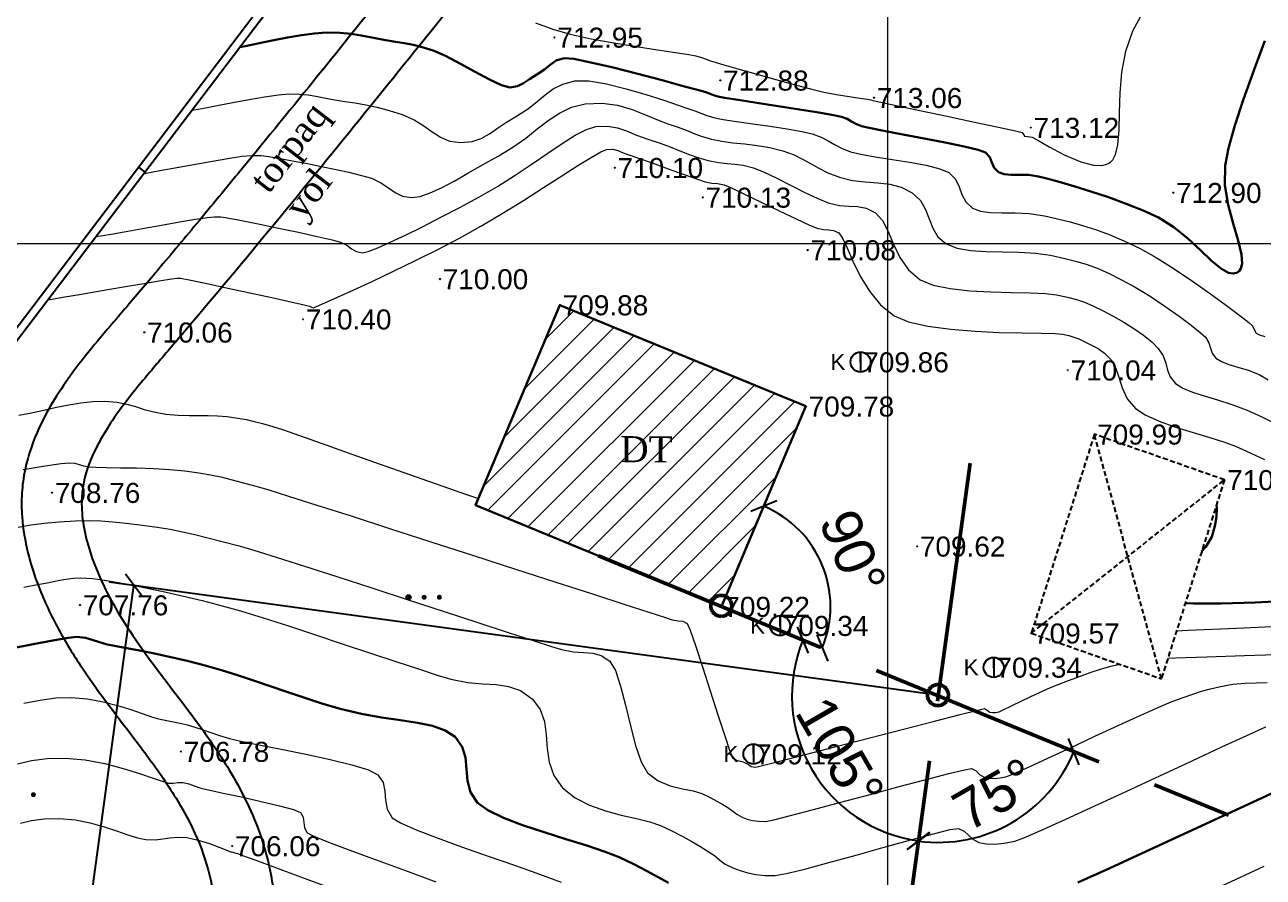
# Model space of a CAD drawing. Header units: feet. Extents: x 3381 to 683784, y 675186 to 4376258.
# Drawn here: x 682090.3 to 682152.1, y 4375782.7 to 4375825.2 of the extents above; entities that cross this region are included whole.
import ezdxf
from ezdxf.enums import TextEntityAlignment as Align

# ---------------------------------------------------------------- set-up
doc = ezdxf.new("R2010")
doc.units = ezdxf.units.FT
doc.header["$MEASUREMENT"] = 0
doc.header["$PDMODE"] = 34
doc.header["$PDSIZE"] = 0.01
doc.linetypes.add('ACAD_ISO02W100', pattern=[15, 12, -3])
doc.linetypes.add('DASHED2', pattern=[0.375, 0.25, -0.125])
doc.layers.get('0').update_dxf_attribs({"linetype": 'CONTINUOUS'})
doc.layers.get('Defpoints').update_dxf_attribs({"linetype": 'CONTINUOUS'})
for name, color, linetype in [('0_Point_Height', 2, 'CONTINUOUS'), ('0_Point_Point', 7, 'CONTINUOUS'), ('col bitkisi', 7, 'CONTINUOUS'), ('Lep-Stolb', 7, 'CONTINUOUS'), ('polygon', 5, 'CONTINUOUS'), ('Yazilar', 7, 'CONTINUOUS')]:
    doc.layers.add(name, color=color, linetype=linetype)
for name, color, linetype, lineweight in [('ANA HORIZONTAL', 24, 'CONTINUOUS', 30), ('HORIZANTAL', 24, 'CONTINUOUS', 13), ('km setka', 170, 'CONTINUOUS', 15)]:
    doc.layers.add(name, color=color, linetype=linetype, lineweight=lineweight)
doc.styles.get("Standard").update_dxf_attribs({"font": 'arial.ttf', "height": 2})
doc.dimstyles.new('ISO-25', dxfattribs={"dimtxt": 2, "dimasz": 1, "dimexe": 1.25, "dimexo": 0.625, "dimtad": 1, "dimtxsty": 'Standard', "dimblk": 'OBLIQUE', "dimcen": 2.5, "dimadec": 0, "dimazin": 0, "dimtfac": 1, "dimtmove": 0, "dimatfit": 3, "dimldrblk": 'OBLIQUE', "dimfxl": 1, "dimarcsym": 0})

# ---------------------------------------------------------------- blocks, each defined once
blk = doc.blocks.new('_Oblique')
at = {"color": 0, "linetype": 'ByBlock', "lineweight": -2}
blk.add_line((-0.5, -0.5), (0.5, 0.5), dxfattribs=at)
blk = doc.blocks.new('*D58')
at = {"color": 0, "lineweight": -2, "transparency": 16777216}
blk.add_arc((682125.082, 4375796.188), 5.435, 337.61681, 67.18556, dxfattribs=at)
at = {"layer": 'Defpoints', "color": 0, "lineweight": 18, "transparency": 16777216}
for p in [(682129.289, 4375806.189, 709.777), (682118.944, 4375798.716, 709.272), (682130.471, 4375796.895), (682125.082, 4375796.188, 709.223), (682150.38, 4375785.77, 709.019)]:
    blk.add_point(p, dxfattribs=at)
at = {"color": 0, "lineweight": -2, "transparency": 16777216}
for p, rotation in [((682127.19, 4375801.198), 157.1855575495685), ((682130.108, 4375794.118), 247.6168135662341)]:
    blk.add_blockref('_Oblique', p, dxfattribs=dict(at, rotation=rotation))
at = {"color": 0, "lineweight": 25, "transparency": 16777216, "insert": (682131.629, 4375798.887), "char_height": 2, "attachment_point": 5, "rotation": 292.40119}
blk.add_mtext('90°', dxfattribs=at)
blk = doc.blocks.new('*D75')
at = {"color": 0, "lineweight": -2, "transparency": 16777216}
blk.add_arc((682135.899, 4375791.734), 7.308, 157.61681, 262.22344, dxfattribs=at)
at = {"layer": 'Defpoints', "color": 0, "lineweight": 18, "transparency": 16777216}
for p in [(682137.485, 4375803.353), (682118.944, 4375798.716, 709.272), (682128.763, 4375790.154), (682150.38, 4375785.77, 709.019), (682124.942, 4375711.507)]:
    blk.add_point(p, dxfattribs=at)
at = {"color": 0, "lineweight": -2, "transparency": 16777216}
for p, rotation in [((682129.141, 4375794.517), 67.61681356779707), ((682134.91, 4375784.493), 352.2234362133664)]:
    blk.add_blockref('_Oblique', p, dxfattribs=dict(at, rotation=rotation))
at = {"color": 0, "lineweight": 20, "transparency": 16777216, "insert": (682130.991, 4375788.909), "char_height": 2, "attachment_point": 5, "rotation": 299.92012}
blk.add_mtext('105°', dxfattribs=at)
blk = doc.blocks.new('*D76')
at = {"color": 0, "lineweight": -2, "transparency": 16777216}
blk.add_arc((682135.899, 4375791.734), 7.32, 262.22344, 337.61681, dxfattribs=at)
at = {"layer": 'Defpoints', "color": 0, "lineweight": 18, "transparency": 16777216}
for p in [(682137.485, 4375803.353), (682118.944, 4375798.716, 709.272), (682140.843, 4375786.335), (682150.38, 4375785.77, 709.019), (682124.942, 4375711.507)]:
    blk.add_point(p, dxfattribs=at)
at = {"color": 0, "lineweight": -2, "transparency": 16777216}
for p, rotation in [((682142.667, 4375788.946), 67.61681356779708), ((682134.908, 4375784.481), 172.2234362133664)]:
    blk.add_blockref('_Oblique', p, dxfattribs=dict(at, rotation=rotation))
at = {"color": 0, "lineweight": 20, "transparency": 16777216, "insert": (682138.731, 4375786.812), "char_height": 2, "attachment_point": 5, "rotation": 29.92012}
blk.add_mtext('75°', dxfattribs=at)
blk = doc.blocks.new('*D148')
at = {"color": 0, "lineweight": -2, "transparency": 16777216}
for p, q in [((682087.453, 4375736.387), (682095.745, 4375797.237)), ((682135.261, 4375791.852), (682094.506, 4375797.406)), ((682126.97, 4375731.002), (682086.215, 4375736.556))]:
    blk.add_line(p, q, dxfattribs=at)
at = {"layer": 'Defpoints', "color": 0, "lineweight": 30, "transparency": 16777216}
for p in [(682095.745, 4375797.237), (682135.881, 4375791.768), (682127.589, 4375730.918)]:
    blk.add_point(p, dxfattribs=at)
at = {"color": 0, "lineweight": -2, "transparency": 16777216}
for p, rotation in [((682095.745, 4375797.237), 82.24063511177357), ((682087.453, 4375736.387), 262.2406351117736)]:
    blk.add_blockref('_Oblique', p, dxfattribs=dict(at, rotation=rotation))
at = {"color": 0, "lineweight": 25, "transparency": 16777216, "insert": (682089.968, 4375767.034), "char_height": 2, "attachment_point": 5, "rotation": 82.24064}
blk.add_mtext('{\\fArial|b0|i0|c238|p34;61.40}', dxfattribs=at)
blk = doc.blocks.new('*D150')
at = {"color": 0, "lineweight": -2, "transparency": 16777216}
blk.add_arc((682127.593, 4375730.917), 3.963, 352.22328, 82.22344, dxfattribs=at)
at = {"layer": 'Defpoints', "color": 0, "lineweight": 30, "transparency": 16777216}
for p in [(682137.485, 4375803.353), (682105.918, 4375733.877), (682131.262, 4375732.416), (682141.112, 4375729.071), (682124.942, 4375711.507)]:
    blk.add_point(p, dxfattribs=at)
at = {"color": 0, "lineweight": -2, "transparency": 16777216}
for p, rotation in [((682128.129, 4375734.844), 172.2234362134043), ((682131.52, 4375730.381), 262.2232824031746)]:
    blk.add_blockref('_Oblique', p, dxfattribs=dict(at, rotation=rotation))
at = {"color": 0, "lineweight": 25, "transparency": 16777216, "insert": (682132.06, 4375734.311), "char_height": 2, "attachment_point": 5, "rotation": 307.22336}
blk.add_mtext('90°', dxfattribs=at)

msp = doc.modelspace()

# ---------------------------------------------------------------- hatches: boundary and pattern name
at = {"lineweight": 15, "ltscale": 15}
h = msp.add_hatch(dxfattribs=at)
h.set_pattern_fill('ANSI31', color=256, scale=8)
h.set_pattern_definition([(45, (539.7082, 816.2461), (-0.70710678119, 0.70710678119), [])])
h.paths.add_polyline_path([(682117.012, 4375811.245), (682112.805, 4375801.244), (682125.082, 4375796.188), (682129.289, 4375806.189)])
at = {"layer": 'col bitkisi', "ltscale": 1.5}
h = msp.add_hatch(color=256, dxfattribs=at)
edge = h.paths.add_edge_path()
edge.add_arc((682109.452, 4375796.652), 0.125, 0, 360)
h = msp.add_hatch(color=256, dxfattribs=at)
edge = h.paths.add_edge_path()
edge.add_arc((682110.234, 4375796.652), 0.125, 0, 360)
h = msp.add_hatch(color=256, dxfattribs=at)
edge = h.paths.add_edge_path()
edge.add_arc((682110.993, 4375796.652), 0.125, 0, 360)
h = msp.add_hatch(color=256, dxfattribs=at)
edge = h.paths.add_edge_path()
edge.add_arc((682090.728, 4375786.795), 0.125, 0, 360)

# ---------------------------------------------------------------- linework, layer by layer
at = {"linetype": 'Continuous'}
for p, q in [((682120.012, 4375849.784, 716.528), (682083.804, 4375802.084, 708.969)), ((682120.331, 4375849.542, 716.528), (682084.185, 4375801.924, 708.982)), ((682095.978, 4375818.122, -710.059), (682096.293, 4375817.875, -710.059)), ((682117.012, 4375811.245, 709.876), (682112.805, 4375801.244, 709.322)), ((682117.012, 4375811.245, 709.876), (682129.289, 4375806.189, 709.777)), ((682129.289, 4375806.189, 709.777), (682125.082, 4375796.188, 709.223)), ((682112.805, 4375801.244, 709.322), (682125.082, 4375796.188, 709.223))]:
    msp.add_line(p, q, dxfattribs=at)
at = {"linetype": 'DASHED2'}
for p, q in [((682143.692, 4375804.79, 709.991), (682140.543, 4375794.857, 709.572)), ((682150.182, 4375802.517, 710.032), (682143.692, 4375804.79, 709.991)), ((682147.033, 4375792.584, 709.613), (682143.692, 4375804.79, 709.991)), ((682140.543, 4375794.857, 709.572), (682150.182, 4375802.517, 710.032)), ((682150.182, 4375802.517, 710.032), (682147.033, 4375792.584, 709.613)), ((682140.543, 4375794.857, 709.572), (682147.033, 4375792.584, 709.613))]:
    msp.add_line(p, q, dxfattribs=at)
at = {"color": 222, "linetype": 'ACAD_ISO02W100', "lineweight": 50}
for p, q in [((682137.485, 4375803.353), (682124.942, 4375711.507)), ((682118.944, 4375798.716, 709.272), (682150.38, 4375785.77, 709.019))]:
    msp.add_line(p, q, dxfattribs=at)
at = {"color": 7, "lineweight": 30, "elevation": 709.876}
msp.add_lwpolyline([(682117.012, 4375811.245), (682112.805, 4375801.244), (682125.082, 4375796.188), (682129.289, 4375806.189), (682117.012, 4375811.245)], dxfattribs=at)
at = {"color": 222, "linetype": 'ACAD_ISO02W100', "lineweight": 50}
for centre in [(682125.064, 4375796.223, 709.223), (682135.881, 4375791.768)]:
    msp.add_circle(centre, 0.524, dxfattribs=at)
at = {"linetype": 'Continuous'}
for points, knots in [([(682133.915, 4375868.228), (682135.736, 4375864.758), (682142.042, 4375852.74), (682151.939, 4375834.758), (682165.934, 4375815.494), (682176.705, 4375795.296), (682187.668, 4375777.411), (682196.796, 4375760.007), (682210.211, 4375741.486), (682226.81, 4375727.197), (682238.346, 4375712.36), (682246.276, 4375701.878), (682257.594, 4375689.959), (682265.843, 4375679.267), (682270.287, 4375673.507)], [0, 0, 0, 0, 11.75951, 40.72321, 61.46233, 83.054979, 109.290717, 124.392744, 141.962718, 177.533008, 189.558821, 198.276488, 216.955448, 238.768866, 238.768866, 238.768866, 238.768866]), ([(682138.673, 4375847.698), (682134.733, 4375843.935), (682134.204, 4375843.884), (682132.615, 4375843.725), (682131.552, 4375843.608), (682128.6, 4375843.201), (682126.723, 4375842.847), (682123.945, 4375841.969), (682122.994, 4375841.598), (682121.503, 4375840.861), (682120.943, 4375840.544), (682119.783, 4375839.789), (682119.195, 4375839.342), (682118.08, 4375838.393), (682117.55, 4375837.889), (682116.308, 4375836.618), (682115.618, 4375835.831), (682114.507, 4375834.513), (682114.073, 4375833.983), (682113.217, 4375832.937), (682112.792, 4375832.416), (682111.526, 4375830.861), (682110.693, 4375829.833), (682108.213, 4375826.765), (682106.586, 4375824.742), (682103.677, 4375821.147), (682102.401, 4375819.576), (682100.365, 4375817.098), (682099.624, 4375816.2), (682098.191, 4375814.479), (682097.502, 4375813.656), (682096.274, 4375812.202), (682095.74, 4375811.573), (682094.371, 4375809.972), (682093.497, 4375808.967), (682092.065, 4375807.025), (682091.479, 4375806.115), (682090.713, 4375804.462), (682090.464, 4375803.758), (682090.231, 4375802.636), (682090.176, 4375802.243), (682090.128, 4375801.449), (682090.133, 4375801.053), (682090.253, 4375799.453), (682090.568, 4375798.28), (682091.281, 4375796.436), (682091.617, 4375795.729), (682092.343, 4375794.393), (682092.734, 4375793.761), (682094.022, 4375791.839), (682094.969, 4375790.645), (682096.433, 4375788.711), (682096.984, 4375787.96), (682097.985, 4375786.429), (682098.433, 4375785.652), (682099.103, 4375784.182), (682099.344, 4375783.495), (682099.69, 4375782.059), (682099.794, 4375781.318), (682099.872, 4375779.721), (682099.826, 4375778.867), (682099.562, 4375777.187), (682099.345, 4375776.356), (682098.55, 4375774.122), (682097.818, 4375772.769), (682096.345, 4375770.622), (682095.691, 4375769.794), (682094.301, 4375768.186), (682093.562, 4375767.403), (682092.06, 4375765.851), (682091.298, 4375765.082), (682089.976, 4375763.697), (682089.412, 4375763.09), (682088.317, 4375761.837), (682087.788, 4375761.198), (682086.249, 4375759.251), (682085.284, 4375757.914), (682083.584, 4375755.45), (682082.836, 4375754.329), (682081.367, 4375752.06), (682080.648, 4375750.914), (682078.548, 4375747.439), (682077.221, 4375745.076), (682074.825, 4375740.387), (682073.746, 4375738.066), (682072.082, 4375734.042), (682071.446, 4375732.358), (682070.288, 4375728.952), (682069.765, 4375727.235), (682068.752, 4375723.607), (682068.27, 4375721.694), (682067.486, 4375718.402), (682067.171, 4375717.024), (682066.558, 4375714.26), (682066.263, 4375712.872), (682065.838, 4375710.699), (682065.692, 4375709.924), (682065.454, 4375708.524), (682065.358, 4375707.905), (682065.118, 4375705.941), (682065.043, 4375704.597), (682065.045, 4375701.581), (682065.167, 4375699.909), (682065.607, 4375696.617), (682065.923, 4375694.998), (682066.563, 4375692.282), (682066.856, 4375691.174), (682067.421, 4375689.176), (682067.687, 4375688.283), (682068.18, 4375686.669), (682068.406, 4375685.939), (682068.902, 4375684.465), (682069.171, 4375683.725), (682069.627, 4375682.634), (682069.784, 4375682.281), (682070.286, 4375681.227), (682070.647, 4375680.566), (682071.328, 4375679.296), (682071.648, 4375678.687), (682072.047, 4375677.785), (682072.168, 4375677.481), (682072.355, 4375676.927), (682072.425, 4375676.68), (682072.548, 4375676.156), (682072.6, 4375675.883), (682072.734, 4375675.047), (682072.797, 4375674.456), (682070.612, 4375670.042)], [0, 0, 0, 0, 1.504182, 1.504182, 4.512547, 4.512547, 9.897023, 9.897023, 12.795834, 12.795834, 14.604059, 14.604059, 16.662244, 16.662244, 18.72043, 18.72043, 21.69221, 21.69221, 23.690537, 23.690537, 25.688865, 25.688865, 29.68552, 29.68552, 37.678831, 37.678831, 43.858623, 43.858623, 47.338723, 47.338723, 50.479181, 50.479181, 52.843093, 52.843093, 56.452422, 56.452422, 59.343353, 59.343353, 61.301717, 61.301717, 62.310714, 62.310714, 63.319712, 63.319712, 66.426739, 66.426739, 68.50177, 68.50177, 70.576802, 70.576802, 75.092259, 75.092259, 77.984383, 77.984383, 80.876507, 80.876507, 83.368148, 83.368148, 85.859789, 85.859789, 88.693846, 88.693846, 91.527902, 91.527902, 96.504404, 96.504404, 99.813748, 99.813748, 103.123092, 103.123092, 106.359907, 106.359907, 108.778682, 108.778682, 111.197456, 111.197456, 116.035005, 116.035005, 120.025858, 120.025858, 124.016711, 124.016711, 131.998417, 131.998417, 139.538843, 139.538843, 144.840516, 144.840516, 150.142189, 150.142189, 155.992549, 155.992549, 160.212599, 160.212599, 164.43265, 164.43265, 166.77754, 166.77754, 168.584028, 168.584028, 172.423705, 172.423705, 177.221179, 177.221179, 182.018653, 182.018653, 185.384546, 185.384546, 188.140377, 188.140377, 190.397291, 190.397291, 192.654204, 192.654204, 193.73589, 193.73589, 195.899262, 195.899262, 198.062634, 198.062634, 199.190084, 199.190084, 200.13488, 200.13488, 201.079676, 201.079676, 202.923933, 202.923933, 202.923933, 202.923933]), ([(682142.575, 4375841.228), (682135.014, 4375840.948), (682134.484, 4375840.897), (682132.906, 4375840.739), (682131.869, 4375840.624), (682129.069, 4375840.236), (682127.361, 4375839.905), (682124.943, 4375839.137), (682124.135, 4375838.818), (682122.886, 4375838.196), (682122.417, 4375837.928), (682121.269, 4375837.17), (682120.598, 4375836.624), (682119.288, 4375835.4), (682118.65, 4375834.724), (682117.387, 4375833.289), (682116.761, 4375832.529), (682114.614, 4375829.908), (682113.135, 4375828.082), (682110.207, 4375824.457), (682108.758, 4375822.657), (682104.371, 4375817.234), (682101.394, 4375813.592), (682097.675, 4375809.219), (682097.191, 4375808.657), (682096.249, 4375807.547), (682095.793, 4375806.997), (682094.805, 4375805.708), (682094.308, 4375804.973), (682093.622, 4375803.654), (682093.395, 4375803.068), (682093.206, 4375802.228), (682093.167, 4375801.968), (682093.131, 4375801.439), (682093.133, 4375801.163), (682093.217, 4375800.053), (682093.448, 4375799.151), (682093.999, 4375797.725), (682094.244, 4375797.196), (682094.781, 4375796.176), (682095.075, 4375795.681), (682096.159, 4375794.001), (682097.051, 4375792.855), (682098.57, 4375790.864), (682099.183, 4375790.048), (682100.352, 4375788.312), (682100.908, 4375787.394), (682101.654, 4375785.84), (682101.901, 4375785.245), (682102.311, 4375784.01), (682102.472, 4375783.379), (682102.829, 4375781.465), (682102.898, 4375780.16), (682102.728, 4375777.758), (682102.527, 4375776.664), (682101.925, 4375774.553), (682101.524, 4375773.534), (682100.57, 4375771.595), (682100.018, 4375770.674), (682098.638, 4375768.659), (682097.774, 4375767.594), (682095.99, 4375765.588), (682095.069, 4375764.643), (682093.403, 4375762.936), (682092.653, 4375762.17), (682091.476, 4375760.895), (682091.031, 4375760.391), (682090.159, 4375759.356), (682089.733, 4375758.827), (682088.479, 4375757.211), (682087.674, 4375756.094), (682086.148, 4375753.885), (682085.421, 4375752.798), (682084, 4375750.609), (682083.305, 4375749.504), (682081.275, 4375746.161), (682079.995, 4375743.893), (682077.618, 4375739.277), (682076.522, 4375736.93), (682074.868, 4375732.927), (682074.251, 4375731.293), (682073.129, 4375727.985), (682072.62, 4375726.308), (682071.622, 4375722.726), (682071.143, 4375720.816), (682070.372, 4375717.563), (682070.065, 4375716.223), (682069.474, 4375713.55), (682069.191, 4375712.215), (682068.776, 4375710.089), (682068.626, 4375709.294), (682068.393, 4375707.906), (682068.304, 4375707.309), (682068.167, 4375706.115), (682068.117, 4375705.515), (682068.023, 4375703.706), (682068.032, 4375702.491), (682068.221, 4375699.358), (682068.501, 4375697.449), (682069.291, 4375693.642), (682069.798, 4375691.743), (682070.544, 4375689.202), (682070.738, 4375688.561), (682071.131, 4375687.283), (682071.329, 4375686.654), (682071.724, 4375685.492), (682071.919, 4375684.955), (682072.27, 4375684.082), (682072.418, 4375683.737), (682072.7, 4375683.13), (682072.832, 4375682.864), (682073.111, 4375682.32), (682073.258, 4375682.045), (682073.709, 4375681.204), (682074.025, 4375680.625), (682074.55, 4375679.553), (682074.767, 4375679.073), (682075.086, 4375678.23), (682075.204, 4375677.877), (682075.401, 4375677.158), (682075.479, 4375676.801), (682075.673, 4375675.742), (682075.75, 4375675.054), (682075.828, 4375674.312), (682075.837, 4375674.231), (682077.571, 4375669.919)], [0, 0, 0, 0, 1.519576, 1.519576, 4.558728, 4.558728, 9.930594, 9.930594, 12.837598, 12.837598, 14.698947, 14.698947, 17.596272, 17.596272, 20.493598, 20.493598, 23.430765, 23.430765, 30.540606, 30.540606, 37.650448, 37.650448, 51.870131, 51.870131, 53.943342, 53.943342, 56.016553, 56.016553, 58.839775, 58.839775, 61.186701, 61.186701, 62.257023, 62.257023, 63.327345, 63.327345, 66.426341, 66.426341, 68.26825, 68.26825, 70.110159, 70.110159, 74.62153, 74.62153, 77.595, 77.595, 80.568471, 80.568471, 82.304355, 82.304355, 84.04024, 84.04024, 87.512009, 87.512009, 90.504027, 90.504027, 93.496045, 93.496045, 96.488063, 96.488063, 100.372173, 100.372173, 104.256283, 104.256283, 107.517701, 107.517701, 109.618427, 109.618427, 111.719153, 111.719153, 115.920605, 115.920605, 119.858792, 119.858792, 123.796978, 123.796978, 131.673352, 131.673352, 139.553481, 139.553481, 144.894421, 144.894421, 150.235361, 150.235361, 156.190392, 156.190392, 160.321983, 160.321983, 164.453574, 164.453574, 166.899961, 166.899961, 168.797126, 168.797126, 170.694291, 170.694291, 174.488621, 174.488621, 180.488906, 180.488906, 186.48919, 186.48919, 188.508696, 188.508696, 190.528201, 190.528201, 192.322947, 192.322947, 193.52533, 193.52533, 194.478712, 194.478712, 195.432094, 195.432094, 197.338858, 197.338858, 198.784376, 198.784376, 199.759029, 199.759029, 200.733681, 200.733681, 202.682985, 202.682985, 202.923933, 202.923933, 202.923933, 202.923933])]:
    msp.add_open_spline(points, degree=3, knots=knots, dxfattribs=at)
at = {"layer": '0_Point_Point'}
for p in [(682116.745, 4375824.608, 712.954), (682125.017, 4375822.464, 712.882), (682132.69, 4375821.594, 713.057), (682140.52, 4375820.103, 713.12), (682119.751, 4375818.099, 710.101), (682147.63, 4375816.852, 712.901), (682124.141, 4375816.618, 710.135), (682129.379, 4375813.991, 710.075), (682111.023, 4375812.543, 710), (682117.012, 4375811.245, 709.876), (682104.195, 4375810.538, 710.397), (682096.265, 4375809.883, 710.059), (682132.017, 4375808.397, 709.857), (682142.369, 4375807.991, 710.042), (682129.289, 4375806.189, 709.777), (682143.692, 4375804.79, 709.991), (682150.182, 4375802.517, 710.032), (682091.658, 4375801.876, 708.757), (682134.842, 4375799.197, 709.616), (682093.055, 4375796.264, 707.764), (682125.082, 4375796.188, 709.223), (682128.001, 4375795.235, 709.337), (682140.543, 4375794.857, 709.572), (682138.663, 4375793.151, 709.343), (682098.094, 4375788.949, 706.78), (682126.67, 4375788.824, 709.122), (682100.65, 4375784.237, 706.059)]:
    msp.add_point(p, dxfattribs=at)
at = {"layer": 'ANA HORIZONTAL', "color": 16, "lineweight": 30}
for points, elevation in [([(682101.037, 4375824.124), (682101.121, 4375824.139), (682101.306, 4375824.173), (682101.618, 4375824.235), (682102.087, 4375824.333), (682102.734, 4375824.468), (682103.418, 4375824.603), (682104.103, 4375824.721), (682104.757, 4375824.808), (682105.346, 4375824.848), (682106.027, 4375824.839), (682106.587, 4375824.787), (682107.095, 4375824.703), (682107.616, 4375824.599), (682108.217, 4375824.486), (682108.796, 4375824.392), (682109.259, 4375824.319), (682109.679, 4375824.24), (682110.13, 4375824.125), (682110.685, 4375823.948), (682111.294, 4375823.687), (682112.014, 4375823.311), (682112.772, 4375822.894), (682113.492, 4375822.506), (682114.098, 4375822.221), (682114.517, 4375822.11), (682114.898, 4375822.166), (682115.197, 4375822.314), (682115.493, 4375822.521), (682115.866, 4375822.754), (682116.234, 4375823), (682116.522, 4375823.244), (682116.822, 4375823.447), (682117.223, 4375823.572), (682117.701, 4375823.531), (682118.561, 4375823.359), (682119.672, 4375823.097), (682120.898, 4375822.786), (682122.107, 4375822.467), (682123.165, 4375822.179), (682123.938, 4375821.965), (682124.294, 4375821.865), (682124.509, 4375821.789), (682124.678, 4375821.72), (682124.895, 4375821.651), (682125.219, 4375821.594), (682125.908, 4375821.485), (682126.842, 4375821.34), (682127.905, 4375821.176), (682128.976, 4375821.009), (682129.938, 4375820.854), (682130.672, 4375820.728), (682131.06, 4375820.646), (682131.351, 4375820.533), (682131.567, 4375820.414), (682131.783, 4375820.293), (682132.072, 4375820.174), (682132.455, 4375820.084), (682133.178, 4375819.941), (682134.127, 4375819.761), (682135.186, 4375819.56), (682136.243, 4375819.353), (682137.183, 4375819.157), (682137.89, 4375818.987), (682138.252, 4375818.859), (682138.466, 4375818.625), (682138.576, 4375818.359), (682138.688, 4375818.097), (682138.904, 4375817.879), (682139.184, 4375817.781), (682139.531, 4375817.752), (682139.937, 4375817.751), (682140.394, 4375817.736), (682140.893, 4375817.664), (682141.32, 4375817.559), (682141.928, 4375817.395), (682142.672, 4375817.179), (682143.508, 4375816.92), (682144.392, 4375816.626), (682145.28, 4375816.304), (682146.128, 4375815.962), (682146.892, 4375815.609), (682147.662, 4375815.134), (682148.357, 4375814.568), (682148.981, 4375813.984), (682149.538, 4375813.453), (682150.032, 4375813.046), (682150.385, 4375812.858), (682150.626, 4375812.822), (682150.777, 4375812.856), (682150.849, 4375812.892), (682150.913, 4375812.94), (682151.008, 4375813.064), (682151.072, 4375813.316), (682151.039, 4375813.764), (682150.864, 4375814.473), (682150.614, 4375815.312), (682150.369, 4375816.241), (682150.209, 4375817.222), (682150.213, 4375818.216), (682150.38, 4375819.071), (682150.701, 4375820.2), (682151.137, 4375821.524), (682151.65, 4375822.96), (682152.203, 4375824.428)], 712.5), ([(682149.783, 4375801.257), (682149.808, 4375801.115), (682149.794, 4375800.673), (682149.7, 4375800.2), (682149.548, 4375799.674), (682149.255, 4375799.167), (682149.045, 4375798.931)], 710), ([(682148.23, 4375796.359), (682148.646, 4375796.336), (682150.021, 4375796.34), (682151.722, 4375796.396), (682153.64, 4375796.496)], 710)]:
    msp.add_lwpolyline(points, dxfattribs=dict(at, elevation=elevation))
at = {"layer": 'ANA HORIZONTAL', "color": 32, "lineweight": 30, "elevation": 707.5}
for points in [[(682089.617, 4375794.089), (682090.721, 4375794.309), (682091.7, 4375794.497), (682092.458, 4375794.626), (682092.9, 4375794.669), (682093.325, 4375794.624), (682093.654, 4375794.535), (682093.983, 4375794.421), (682094.407, 4375794.302), (682094.777, 4375794.225), (682095.296, 4375794.126), (682095.942, 4375794.003), (682096.689, 4375793.855), (682097.515, 4375793.68), (682098.396, 4375793.478), (682099.309, 4375793.247), (682100.111, 4375793.018), (682100.914, 4375792.766), (682101.721, 4375792.497), (682102.539, 4375792.216), (682103.375, 4375791.929), (682104.234, 4375791.64), (682105.123, 4375791.356), (682106.048, 4375791.083), (682107.106, 4375790.829), (682108.111, 4375790.653), (682109.047, 4375790.519), (682109.898, 4375790.391), (682110.647, 4375790.233), (682111.279, 4375790.008), (682111.777, 4375789.68), (682112.138, 4375789.19), (682112.294, 4375788.647), (682112.345, 4375788.073), (682112.394, 4375787.491), (682112.542, 4375786.924), (682112.891, 4375786.395), (682113.41, 4375786.018), (682114.189, 4375785.645), (682115.151, 4375785.278), (682116.217, 4375784.922), (682117.31, 4375784.579), (682118.353, 4375784.254), (682119.266, 4375783.95), (682119.972, 4375783.67), (682120.697, 4375783.324), (682121.339, 4375782.995), (682121.913, 4375782.683), (682122.428, 4375782.388)], [(682142.862, 4375782.412), (682144.457, 4375783.133), (682146.255, 4375783.956), (682148.172, 4375784.839), (682150.127, 4375785.743), (682152.038, 4375786.628), (682153.821, 4375787.455)]]:
    msp.add_lwpolyline(points, dxfattribs=at)
at = {"layer": 'col bitkisi', "lineweight": 13, "ltscale": 1.5}
msp.add_circle((682109.452, 4375796.652), 0.125, dxfattribs=at)
at = {"layer": 'HORIZANTAL', "color": 16, "linetype": 'Continuous', "lineweight": 20, "elevation": 713}
msp.add_lwpolyline([(682115.795, 4375825.331), (682116.652, 4375825.015), (682117.529, 4375824.77), (682118.571, 4375824.541), (682119.696, 4375824.332), (682120.826, 4375824.145), (682121.881, 4375823.983), (682122.781, 4375823.851), (682123.448, 4375823.751), (682123.801, 4375823.688), (682124.086, 4375823.603), (682124.303, 4375823.523), (682124.52, 4375823.44), (682124.803, 4375823.345), (682125.189, 4375823.232), (682125.888, 4375823.033), (682126.79, 4375822.78), (682127.782, 4375822.505), (682128.753, 4375822.242), (682129.594, 4375822.022), (682130.191, 4375821.878), (682130.825, 4375821.753), (682131.45, 4375821.649), (682131.99, 4375821.569), (682132.373, 4375821.517), (682132.523, 4375821.497), (682132.575, 4375821.473), (682132.627, 4375821.449), (682132.95, 4375821.381), (682133.791, 4375821.204), (682134.979, 4375820.954), (682136.34, 4375820.667), (682137.703, 4375820.379), (682138.896, 4375820.125), (682139.746, 4375819.941), (682140.081, 4375819.862), (682140.144, 4375819.766), (682140.207, 4375819.673), (682140.357, 4375819.654), (682140.592, 4375819.631), (682140.863, 4375819.48), (682141.434, 4375819.143), (682142.189, 4375818.74), (682143.014, 4375818.39), (682143.647, 4375818.227), (682144.068, 4375818.214), (682144.31, 4375818.271), (682144.416, 4375818.322), (682144.488, 4375818.371), (682144.61, 4375818.501), (682144.747, 4375818.765), (682144.859, 4375819.235), (682144.92, 4375819.981), (682144.941, 4375820.864), (682144.97, 4375821.843), (682145.058, 4375822.876), (682145.255, 4375823.921), (682145.609, 4375824.937), (682146.092, 4375825.814)], dxfattribs=at)
at = {"layer": 'HORIZANTAL', "color": 32, "linetype": 'Continuous', "lineweight": 13}
for points, elevation in [([(682098.642, 4375820.969), (682098.738, 4375820.985), (682098.953, 4375821.024), (682099.326, 4375821.095), (682099.896, 4375821.206), (682100.682, 4375821.359), (682101.494, 4375821.511), (682102.272, 4375821.644), (682102.956, 4375821.741), (682103.486, 4375821.783), (682104.015, 4375821.777), (682104.436, 4375821.74), (682104.822, 4375821.677), (682105.242, 4375821.593), (682105.769, 4375821.495), (682106.274, 4375821.413), (682106.79, 4375821.331), (682107.326, 4375821.237), (682107.891, 4375821.119), (682108.493, 4375820.964), (682109.142, 4375820.76), (682109.74, 4375820.495), (682110.22, 4375820.191), (682110.637, 4375819.886), (682111.047, 4375819.62), (682111.503, 4375819.431), (682112.063, 4375819.359), (682112.624, 4375819.413), (682113.084, 4375819.562), (682113.492, 4375819.787), (682113.897, 4375820.067), (682114.349, 4375820.382), (682114.897, 4375820.712), (682115.44, 4375821.054), (682115.881, 4375821.405), (682116.276, 4375821.741), (682116.682, 4375822.04), (682117.155, 4375822.278), (682117.75, 4375822.432), (682118.453, 4375822.432), (682119.342, 4375822.287), (682120.324, 4375822.046), (682121.307, 4375821.756), (682122.2, 4375821.466), (682122.911, 4375821.224), (682123.347, 4375821.08), (682123.739, 4375820.947), (682124.04, 4375820.824), (682124.341, 4375820.706), (682124.736, 4375820.587), (682125.157, 4375820.507), (682125.82, 4375820.407), (682126.634, 4375820.293), (682127.509, 4375820.17), (682128.355, 4375820.043), (682129.081, 4375819.916), (682129.598, 4375819.794), (682130.054, 4375819.624), (682130.402, 4375819.446), (682130.715, 4375819.263), (682131.062, 4375819.08), (682131.516, 4375818.899), (682132.029, 4375818.774), (682132.75, 4375818.649), (682133.591, 4375818.518), (682134.466, 4375818.379), (682135.288, 4375818.225), (682135.969, 4375818.052), (682136.422, 4375817.855), (682136.753, 4375817.525), (682136.939, 4375817.148), (682137.079, 4375816.758), (682137.268, 4375816.393), (682137.601, 4375816.085), (682138.013, 4375815.926), (682138.512, 4375815.864), (682139.088, 4375815.854), (682139.733, 4375815.852), (682140.437, 4375815.814), (682141.193, 4375815.696), (682141.843, 4375815.549), (682142.474, 4375815.395), (682143.102, 4375815.221), (682143.747, 4375815.014), (682144.429, 4375814.76), (682145.164, 4375814.446), (682145.972, 4375814.06), (682146.779, 4375813.613), (682147.672, 4375813.054), (682148.592, 4375812.435), (682149.483, 4375811.805), (682150.286, 4375811.216), (682150.943, 4375810.719), (682151.397, 4375810.364), (682151.589, 4375810.202), (682151.674, 4375810.017), (682151.766, 4375809.846), (682151.939, 4375809.756), (682152.194, 4375809.68)], 712), ([(682096.247, 4375817.814), (682096.354, 4375817.832), (682096.6, 4375817.875), (682097.033, 4375817.954), (682097.704, 4375818.078), (682098.629, 4375818.249), (682099.57, 4375818.418), (682100.44, 4375818.567), (682101.154, 4375818.673), (682101.626, 4375818.717), (682102.102, 4375818.709), (682102.474, 4375818.664), (682102.846, 4375818.593), (682103.32, 4375818.504), (682103.744, 4375818.429), (682104.333, 4375818.319), (682105.025, 4375818.184), (682105.76, 4375818.032), (682106.475, 4375817.874), (682107.109, 4375817.717), (682107.599, 4375817.572), (682108.079, 4375817.349), (682108.451, 4375817.095), (682108.783, 4375816.855), (682109.146, 4375816.677), (682109.609, 4375816.608), (682110.031, 4375816.669), (682110.529, 4375816.84), (682111.095, 4375817.102), (682111.725, 4375817.435), (682112.411, 4375817.821), (682113.148, 4375818.238), (682113.929, 4375818.67), (682114.668, 4375819.118), (682115.307, 4375819.583), (682115.883, 4375820.04), (682116.431, 4375820.465), (682116.989, 4375820.831), (682117.592, 4375821.115), (682118.277, 4375821.291), (682119.112, 4375821.33), (682119.893, 4375821.215), (682120.616, 4375821.002), (682121.278, 4375820.742), (682121.874, 4375820.489), (682122.4, 4375820.295), (682122.908, 4375820.127), (682123.305, 4375819.97), (682123.666, 4375819.821), (682124.064, 4375819.673), (682124.576, 4375819.523), (682125.092, 4375819.42), (682125.647, 4375819.35), (682126.235, 4375819.289), (682126.849, 4375819.216), (682127.485, 4375819.108), (682128.135, 4375818.943), (682128.709, 4375818.735), (682129.16, 4375818.518), (682129.55, 4375818.296), (682129.94, 4375818.071), (682130.39, 4375817.846), (682130.961, 4375817.624), (682131.611, 4375817.465), (682132.25, 4375817.388), (682132.874, 4375817.341), (682133.476, 4375817.271), (682134.051, 4375817.125), (682134.593, 4375816.852), (682135.009, 4375816.46), (682135.265, 4375816.015), (682135.442, 4375815.546), (682135.619, 4375815.083), (682135.878, 4375814.655), (682136.299, 4375814.291), (682136.834, 4375814.077), (682137.507, 4375813.962), (682138.277, 4375813.914), (682139.101, 4375813.899), (682139.94, 4375813.885), (682140.751, 4375813.839), (682141.493, 4375813.728), (682142.217, 4375813.565), (682142.807, 4375813.418), (682143.326, 4375813.263), (682143.832, 4375813.076), (682144.388, 4375812.833), (682145.052, 4375812.51), (682145.732, 4375812.137), (682146.47, 4375811.682), (682147.215, 4375811.187), (682147.915, 4375810.694), (682148.519, 4375810.243), (682148.976, 4375809.877), (682149.235, 4375809.637), (682149.405, 4375809.359), (682149.485, 4375809.091), (682149.57, 4375808.835), (682149.757, 4375808.587), (682150.029, 4375808.418), (682150.401, 4375808.281), (682150.852, 4375808.147), (682151.361, 4375807.989), (682151.909, 4375807.779), (682152.36, 4375807.515)], 711.5), ([(682093.851, 4375814.659), (682093.955, 4375814.676), (682094.191, 4375814.717), (682094.61, 4375814.79), (682095.261, 4375814.905), (682096.171, 4375815.067), (682097.117, 4375815.234), (682098.025, 4375815.391), (682098.82, 4375815.524), (682099.425, 4375815.616), (682099.766, 4375815.652), (682100.077, 4375815.646), (682100.32, 4375815.618), (682100.563, 4375815.571), (682100.872, 4375815.513), (682101.286, 4375815.433), (682102.024, 4375815.283), (682102.957, 4375815.088), (682103.956, 4375814.875), (682104.891, 4375814.669), (682105.635, 4375814.497), (682106.056, 4375814.383), (682106.373, 4375814.227), (682106.613, 4375814.055), (682106.849, 4375813.914), (682107.155, 4375813.856), (682107.441, 4375813.92), (682107.914, 4375814.099), (682108.544, 4375814.376), (682109.298, 4375814.735), (682110.148, 4375815.156), (682111.062, 4375815.624), (682112.009, 4375816.12), (682112.96, 4375816.628), (682113.887, 4375817.16), (682114.777, 4375817.725), (682115.621, 4375818.292), (682116.409, 4375818.832), (682117.131, 4375819.317), (682117.777, 4375819.718), (682118.338, 4375820.005), (682118.804, 4375820.15), (682119.393, 4375820.182), (682119.881, 4375820.098), (682120.339, 4375819.933), (682120.839, 4375819.725), (682121.453, 4375819.51), (682122.007, 4375819.33), (682122.519, 4375819.141), (682123.003, 4375818.95), (682123.471, 4375818.767), (682123.938, 4375818.6), (682124.417, 4375818.459), (682124.935, 4375818.353), (682125.357, 4375818.306), (682125.745, 4375818.276), (682126.163, 4375818.219), (682126.672, 4375818.091), (682127.212, 4375817.883), (682127.843, 4375817.583), (682128.521, 4375817.236), (682129.203, 4375816.885), (682129.846, 4375816.575), (682130.406, 4375816.35), (682130.96, 4375816.221), (682131.435, 4375816.188), (682131.87, 4375816.168), (682132.3, 4375816.081), (682132.763, 4375815.848), (682133.117, 4375815.465), (682133.399, 4375814.919), (682133.668, 4375814.279), (682133.984, 4375813.616), (682134.407, 4375812.999), (682134.996, 4375812.498), (682135.641, 4375812.235), (682136.492, 4375812.062), (682137.474, 4375811.958), (682138.514, 4375811.903), (682139.54, 4375811.877), (682140.477, 4375811.858), (682141.253, 4375811.826), (682141.794, 4375811.761), (682142.352, 4375811.634), (682142.797, 4375811.518), (682143.196, 4375811.385), (682143.618, 4375811.208), (682144.132, 4375810.96), (682144.635, 4375810.695), (682145.154, 4375810.394), (682145.664, 4375810.07), (682146.14, 4375809.735), (682146.553, 4375809.398), (682146.88, 4375809.073), (682147.124, 4375808.701), (682147.25, 4375808.341), (682147.342, 4375807.994), (682147.48, 4375807.657), (682147.747, 4375807.329), (682148.112, 4375807.09), (682148.595, 4375806.893), (682149.177, 4375806.711), (682149.838, 4375806.518), (682150.559, 4375806.285), (682151.321, 4375805.987), (682152.044, 4375805.655), (682152.843, 4375805.268)], 711), ([(682091.456, 4375811.503), (682091.57, 4375811.522), (682091.832, 4375811.567), (682092.301, 4375811.647), (682093.036, 4375811.773), (682094.066, 4375811.951), (682095.132, 4375812.134), (682096.142, 4375812.305), (682097.002, 4375812.449), (682097.621, 4375812.549), (682097.906, 4375812.587), (682098.091, 4375812.581), (682098.239, 4375812.557), (682098.424, 4375812.521), (682098.749, 4375812.454), (682099.464, 4375812.3), (682100.437, 4375812.089), (682101.534, 4375811.851), (682102.623, 4375811.613), (682103.571, 4375811.405), (682104.245, 4375811.256), (682104.513, 4375811.195), (682104.608, 4375811.143), (682104.701, 4375811.105), (682104.861, 4375811.168), (682105.278, 4375811.348), (682105.913, 4375811.63), (682106.724, 4375811.997), (682107.67, 4375812.435), (682108.711, 4375812.928), (682109.805, 4375813.461), (682110.912, 4375814.019), (682111.992, 4375814.585), (682113.058, 4375815.182), (682114.133, 4375815.82), (682115.187, 4375816.471), (682116.189, 4375817.104), (682117.107, 4375817.693), (682117.911, 4375818.206), (682118.57, 4375818.616), (682119.054, 4375818.894), (682119.331, 4375819.01), (682119.649, 4375819.019), (682119.91, 4375818.953), (682120.175, 4375818.845), (682120.507, 4375818.725), (682120.934, 4375818.581), (682121.616, 4375818.336), (682122.42, 4375818.043), (682123.216, 4375817.753), (682123.872, 4375817.52), (682124.257, 4375817.395), (682124.598, 4375817.335), (682124.874, 4375817.312), (682125.209, 4375817.24), (682125.569, 4375817.089), (682126.225, 4375816.783), (682127.06, 4375816.384), (682127.957, 4375815.953), (682128.799, 4375815.55), (682129.469, 4375815.237), (682129.851, 4375815.075), (682130.163, 4375815.009), (682130.425, 4375814.997), (682130.671, 4375814.966), (682130.934, 4375814.844), (682131.116, 4375814.589), (682131.347, 4375814.093), (682131.639, 4375813.434), (682132.007, 4375812.689), (682132.464, 4375811.934), (682133.021, 4375811.247), (682133.693, 4375810.704), (682134.414, 4375810.403), (682135.384, 4375810.183), (682136.518, 4375810.032), (682137.732, 4375809.934), (682138.944, 4375809.878), (682140.07, 4375809.849), (682141.026, 4375809.834), (682141.728, 4375809.82), (682142.094, 4375809.793), (682142.418, 4375809.719), (682142.67, 4375809.647), (682142.913, 4375809.553), (682143.212, 4375809.411), (682143.55, 4375809.244), (682143.874, 4375809.066), (682144.196, 4375808.835), (682144.526, 4375808.508), (682144.744, 4375808.129), (682144.906, 4375807.644), (682145.08, 4375807.106), (682145.334, 4375806.564), (682145.738, 4375806.071), (682146.226, 4375805.753), (682146.921, 4375805.445), (682147.744, 4375805.152), (682148.616, 4375804.878), (682149.458, 4375804.624), (682150.19, 4375804.395), (682150.733, 4375804.195), (682151.282, 4375803.951), (682151.758, 4375803.731), (682152.176, 4375803.524)], 710.5), ([(682089.995, 4375805.752), (682090.627, 4375805.869), (682091.255, 4375806.002), (682091.877, 4375806.138), (682092.492, 4375806.263), (682093.1, 4375806.365), (682093.699, 4375806.43), (682094.287, 4375806.446), (682094.892, 4375806.398), (682095.384, 4375806.301), (682095.818, 4375806.174), (682096.251, 4375806.035), (682096.739, 4375805.905), (682097.338, 4375805.801), (682097.961, 4375805.742), (682098.502, 4375805.722), (682098.989, 4375805.724), (682099.45, 4375805.728), (682099.911, 4375805.718), (682100.4, 4375805.675), (682100.935, 4375805.6), (682101.358, 4375805.523), (682101.742, 4375805.435), (682102.159, 4375805.326), (682102.682, 4375805.184), (682103.156, 4375805.03), (682104.063, 4375804.712), (682105.325, 4375804.262), (682106.864, 4375803.713), (682108.6, 4375803.096), (682110.454, 4375802.444), (682112.349, 4375801.788), (682112.949, 4375801.585)], 709.5), ([(682090.216, 4375803.036), (682091.314, 4375803.21), (682092.122, 4375803.329), (682092.518, 4375803.371), (682092.799, 4375803.341), (682093.016, 4375803.282), (682093.233, 4375803.215), (682093.516, 4375803.16), (682093.837, 4375803.142), (682094.378, 4375803.132), (682095.078, 4375803.123), (682095.879, 4375803.109), (682096.72, 4375803.082), (682097.541, 4375803.037), (682098.284, 4375802.965), (682098.994, 4375802.867), (682099.569, 4375802.769), (682100.076, 4375802.663), (682100.58, 4375802.538), (682101.145, 4375802.387), (682101.839, 4375802.2), (682102.425, 4375802.027), (682103.463, 4375801.704), (682104.875, 4375801.257), (682106.582, 4375800.711), (682108.506, 4375800.093), (682110.569, 4375799.428), (682112.69, 4375798.742), (682114.793, 4375798.061), (682116.799, 4375797.411), (682118.629, 4375796.818), (682120.204, 4375796.307), (682121.447, 4375795.904), (682122.278, 4375795.636), (682122.619, 4375795.527), (682122.907, 4375795.484), (682123.143, 4375795.462), (682123.36, 4375795.346), (682123.514, 4375795.007), (682123.785, 4375794.237), (682124.134, 4375793.18), (682124.519, 4375791.98), (682124.902, 4375790.783), (682125.242, 4375789.731), (682125.499, 4375788.969), (682125.634, 4375788.642), (682125.82, 4375788.525), (682126.019, 4375788.473), (682126.166, 4375788.437), (682126.318, 4375788.358), (682126.419, 4375788.299), (682126.488, 4375788.251), (682126.558, 4375788.207), (682126.66, 4375788.18), (682126.789, 4375788.165), (682127.123, 4375788.248), (682127.993, 4375788.473), (682129.265, 4375788.803), (682130.807, 4375789.204), (682132.483, 4375789.64), (682134.161, 4375790.074), (682135.706, 4375790.473), (682136.986, 4375790.8), (682137.866, 4375791.02), (682138.213, 4375791.097), (682138.342, 4375791.013), (682138.474, 4375790.919), (682138.603, 4375790.898), (682138.754, 4375790.904), (682138.933, 4375790.936), (682139.142, 4375791.025), (682139.546, 4375791.224), (682140.103, 4375791.5), (682140.771, 4375791.818), (682141.507, 4375792.146), (682142.269, 4375792.449), (682142.952, 4375792.702), (682143.523, 4375792.908), (682144.043, 4375793.079), (682144.574, 4375793.227), (682144.953, 4375793.313)], 709), ([(682089.964, 4375800.156), (682090.593, 4375800.266), (682091.273, 4375800.358), (682092.02, 4375800.424), (682092.836, 4375800.468), (682093.504, 4375800.484), (682094.097, 4375800.47), (682094.69, 4375800.427), (682095.356, 4375800.355), (682096.169, 4375800.254), (682096.899, 4375800.153), (682097.553, 4375800.046), (682098.168, 4375799.926), (682098.782, 4375799.789), (682099.432, 4375799.628), (682100.158, 4375799.439), (682100.995, 4375799.215), (682101.736, 4375799.001), (682102.849, 4375798.657), (682104.254, 4375798.211), (682105.874, 4375797.69), (682107.63, 4375797.121), (682109.442, 4375796.531), (682111.232, 4375795.946), (682112.921, 4375795.393), (682114.431, 4375794.9), (682115.682, 4375794.493), (682116.597, 4375794.2), (682117.095, 4375794.046), (682117.683, 4375793.932), (682118.193, 4375793.897), (682118.65, 4375793.86), (682119.078, 4375793.74), (682119.499, 4375793.457), (682119.785, 4375792.988), (682120.042, 4375792.217), (682120.285, 4375791.26), (682120.527, 4375790.232), (682120.782, 4375789.251), (682121.064, 4375788.432), (682121.386, 4375787.893), (682121.923, 4375787.486), (682122.522, 4375787.239), (682123.124, 4375787.09), (682123.67, 4375786.98), (682124.102, 4375786.848), (682124.506, 4375786.651), (682124.846, 4375786.469), (682125.135, 4375786.302), (682125.391, 4375786.149), (682125.642, 4375785.97), (682125.836, 4375785.816), (682126.101, 4375785.675), (682126.357, 4375785.581), (682126.624, 4375785.51), (682126.923, 4375785.469), (682127.276, 4375785.464), (682127.682, 4375785.544), (682128.515, 4375785.75), (682129.667, 4375786.052), (682131.029, 4375786.416), (682132.494, 4375786.81), (682133.953, 4375787.202), (682135.297, 4375787.559), (682136.418, 4375787.85), (682137.207, 4375788.041), (682137.556, 4375788.102), (682137.79, 4375787.985), (682137.96, 4375787.807), (682138.197, 4375787.665), (682138.439, 4375787.618), (682138.7, 4375787.61), (682138.992, 4375787.641), (682139.327, 4375787.708), (682139.69, 4375787.849), (682140.401, 4375788.166), (682141.369, 4375788.613), (682142.504, 4375789.143), (682143.715, 4375789.71), (682144.913, 4375790.269), (682146.007, 4375790.772), (682146.908, 4375791.173), (682147.525, 4375791.426), (682148.119, 4375791.646), (682148.607, 4375791.822), (682149.043, 4375791.965), (682149.485, 4375792.088), (682149.988, 4375792.201), (682150.609, 4375792.316), (682151.225, 4375792.367), (682152.312, 4375792.404)], 708.5), ([(682090.255, 4375797.157), (682090.936, 4375797.287), (682091.336, 4375797.361), (682091.73, 4375797.438), (682092.04, 4375797.505), (682092.345, 4375797.56), (682092.723, 4375797.598), (682093.096, 4375797.616), (682093.389, 4375797.613), (682093.682, 4375797.589), (682094.054, 4375797.544), (682094.374, 4375797.495), (682094.877, 4375797.408), (682095.535, 4375797.284), (682096.32, 4375797.128), (682097.202, 4375796.941), (682098.154, 4375796.727), (682099.147, 4375796.49), (682100.152, 4375796.231), (682101.073, 4375795.968), (682102.194, 4375795.624), (682103.459, 4375795.219), (682104.811, 4375794.777), (682106.193, 4375794.319), (682107.549, 4375793.867), (682108.822, 4375793.444), (682109.954, 4375793.071), (682110.889, 4375792.77), (682111.571, 4375792.564), (682112.41, 4375792.392), (682113.153, 4375792.326), (682113.825, 4375792.29), (682114.447, 4375792.204), (682115.044, 4375791.99), (682115.638, 4375791.569), (682116.031, 4375791.048), (682116.233, 4375790.447), (682116.323, 4375789.791), (682116.38, 4375789.108), (682116.482, 4375788.421), (682116.709, 4375787.758), (682117.139, 4375787.144), (682117.764, 4375786.639), (682118.493, 4375786.264), (682119.278, 4375785.988), (682120.072, 4375785.78), (682120.828, 4375785.61), (682121.499, 4375785.447), (682122.037, 4375785.259), (682122.631, 4375784.973), (682123.147, 4375784.704), (682123.597, 4375784.453), (682123.998, 4375784.217), (682124.362, 4375783.998), (682124.722, 4375783.751), (682124.989, 4375783.532), (682125.263, 4375783.333), (682125.643, 4375783.144), (682126.013, 4375783.005), (682126.389, 4375782.892), (682126.793, 4375782.81), (682127.244, 4375782.765), (682127.764, 4375782.762), (682128.307, 4375782.854), (682129.237, 4375783.082), (682130.438, 4375783.404), (682131.796, 4375783.782), (682133.195, 4375784.176), (682134.52, 4375784.545), (682135.656, 4375784.849), (682136.487, 4375785.05), (682136.9, 4375785.107), (682137.196, 4375784.982), (682137.407, 4375784.781), (682137.619, 4375784.569), (682137.921, 4375784.411), (682138.306, 4375784.336), (682138.722, 4375784.324), (682139.188, 4375784.372), (682139.721, 4375784.479), (682140.172, 4375784.648), (682141.049, 4375785.028), (682142.258, 4375785.573), (682143.707, 4375786.237), (682145.303, 4375786.975), (682146.954, 4375787.741), (682148.566, 4375788.49), (682150.048, 4375789.177), (682151.306, 4375789.754), (682152.248, 4375790.179)], 708), ([(682147.793, 4375794.982), (682148.367, 4375795.006), (682150.782, 4375795.111), (682153.299, 4375795.226)], 709.5), ([(682147.357, 4375793.606), (682147.734, 4375793.625), (682149.299, 4375793.685), (682151.179, 4375793.746), (682153.281, 4375793.812)], 709), ([(682090.255, 4375791.363), (682091.065, 4375791.521), (682091.853, 4375791.624), (682092.607, 4375791.648), (682093.427, 4375791.578), (682094.208, 4375791.437), (682094.933, 4375791.251), (682095.587, 4375791.048), (682096.154, 4375790.851), (682096.619, 4375790.688), (682096.967, 4375790.585), (682097.389, 4375790.495), (682097.719, 4375790.432), (682098.047, 4375790.365), (682098.465, 4375790.262), (682098.843, 4375790.151), (682099.208, 4375790.029), (682099.59, 4375789.896), (682100.019, 4375789.753), (682100.524, 4375789.601), (682101.081, 4375789.473), (682101.978, 4375789.292), (682103.098, 4375789.071), (682104.323, 4375788.822), (682105.535, 4375788.557), (682106.617, 4375788.289), (682107.45, 4375788.03), (682107.916, 4375787.792), (682108.181, 4375787.403), (682108.272, 4375786.968), (682108.302, 4375786.514), (682108.388, 4375786.065), (682108.644, 4375785.646), (682109.061, 4375785.382), (682109.835, 4375785.039), (682110.879, 4375784.637), (682112.104, 4375784.195), (682113.424, 4375783.734), (682114.751, 4375783.272), (682115.999, 4375782.83), (682117.08, 4375782.427)], 707), ([(682089.94, 4375788.337), (682090.634, 4375788.501), (682091.408, 4375788.607), (682092.313, 4375788.627), (682093.307, 4375788.536), (682094.286, 4375788.351), (682095.208, 4375788.111), (682096.029, 4375787.855), (682096.708, 4375787.62), (682097.201, 4375787.446), (682097.467, 4375787.37), (682097.728, 4375787.375), (682097.938, 4375787.408), (682098.197, 4375787.406), (682098.48, 4375787.338), (682098.749, 4375787.234), (682099.087, 4375787.119), (682099.472, 4375787.031), (682100.193, 4375786.878), (682101.114, 4375786.681), (682102.098, 4375786.463), (682103.007, 4375786.246), (682103.705, 4375786.052), (682104.055, 4375785.903), (682104.196, 4375785.671), (682104.229, 4375785.411), (682104.261, 4375785.145), (682104.396, 4375784.898), (682104.722, 4375784.73), (682105.462, 4375784.431), (682106.529, 4375784.027), (682107.837, 4375783.544), (682109.298, 4375783.01), (682110.824, 4375782.45)], 706.5), ([(682090.076, 4375785.367), (682090.637, 4375785.502), (682091.268, 4375785.59), (682092.02, 4375785.607), (682092.822, 4375785.533), (682093.568, 4375785.385), (682094.254, 4375785.192), (682094.878, 4375784.983), (682095.437, 4375784.787), (682095.928, 4375784.633), (682096.346, 4375784.551), (682096.816, 4375784.54), (682097.194, 4375784.583), (682097.541, 4375784.641), (682097.917, 4375784.676), (682098.382, 4375784.65), (682098.946, 4375784.532), (682099.526, 4375784.353), (682100.042, 4375784.163), (682100.414, 4375784.011), (682100.564, 4375783.947), (682100.623, 4375783.936), (682100.682, 4375783.925), (682100.778, 4375783.897), (682100.918, 4375783.853), (682101.168, 4375783.763), (682101.826, 4375783.523), (682102.818, 4375783.16), (682104.069, 4375782.699), (682105.503, 4375782.166)], 706), ([(682149.844, 4375782.151), (682152.173, 4375783.223)], 707)]:
    msp.add_lwpolyline(points, dxfattribs=dict(at, elevation=elevation))
at = {"layer": 'km setka', "flags": 128}
for points in [[(682133.362, 4375840.33), (682133.362, 4375623.883)], [(682048.377, 4375814.316), (682206.456, 4375814.316)]]:
    msp.add_lwpolyline(points, dxfattribs=at)
at = {"layer": 'polygon', "color": 6}
for p, q in [((682132.017, 4375808.397, 709.857), (682132.017, 4375808.897, 709.857)), ((682132.017, 4375808.897, 709.857), (682132.017, 4375807.897, 709.857)), ((682128.001, 4375795.235, 709.337), (682128.001, 4375795.735, 709.337)), ((682128.001, 4375795.735, 709.337), (682128.001, 4375794.735, 709.337)), ((682138.663, 4375793.151, 709.343), (682138.663, 4375793.651, 709.343)), ((682138.663, 4375793.651, 709.343), (682138.663, 4375792.651, 709.343)), ((682126.67, 4375788.824, 709.122), (682126.67, 4375789.324, 709.122)), ((682126.67, 4375789.324, 709.122), (682126.67, 4375788.324, 709.122))]:
    msp.add_line(p, q, dxfattribs=at)
for centre in [(682132.017, 4375808.397, 709.857), (682128.001, 4375795.235, 709.337), (682138.663, 4375793.151, 709.343), (682126.67, 4375788.824, 709.122)]:
    msp.add_circle(centre, 0.5, dxfattribs=at)

# ---------------------------------------------------------------- texts
at = {"layer": '0_Point_Height', "color": 0}
for s, p in [('712.95', (682116.881, 4375824.094, 712.954)), ('712.88', (682125.153, 4375821.95, 712.882)), ('713.06', (682132.826, 4375821.08, 713.057)), ('713.12', (682140.656, 4375819.589, 713.12)), ('710.10', (682119.887, 4375817.585, 710.101)), ('712.90', (682147.766, 4375816.338, 712.901)), ('710.13', (682124.277, 4375816.104, 710.135)), ('710.08', (682129.515, 4375813.477, 710.075)), ('710.00', (682111.159, 4375812.029, 710)), ('709.88', (682117.148, 4375810.731, 709.876)), ('710.40', (682104.331, 4375810.024, 710.397)), ('710.06', (682096.401, 4375809.369, 710.059)), ('709.86', (682132.153, 4375807.883, 709.857)), ('710.04', (682142.505, 4375807.477, 710.042)), ('709.78', (682129.425, 4375805.675, 709.777)), ('709.99', (682143.828, 4375804.276, 709.991)), ('710.03', (682150.318, 4375802.003, 710.032)), ('708.76', (682091.794, 4375801.362, 708.757)), ('709.62', (682134.978, 4375798.683, 709.616)), ('707.76', (682093.191, 4375795.75, 707.764)), ('709.22', (682125.218, 4375795.674, 709.223)), ('709.34', (682128.137, 4375794.721, 709.337)), ('709.57', (682140.679, 4375794.343, 709.572)), ('709.34', (682138.799, 4375792.637, 709.343)), ('706.78', (682098.23, 4375788.435, 706.78)), ('709.12', (682126.806, 4375788.31, 709.122)), ('706.06', (682100.786, 4375783.723, 706.059))]:
    msp.add_text(s, height=1, dxfattribs=at).set_placement(p)
at = {"layer": 'Lep-Stolb', "color": 6}
for p in [(682130.889, 4375808.404, 709.857), (682126.873, 4375795.242, 709.337), (682137.535, 4375793.158, 709.343), (682125.542, 4375788.831, 709.122)]:
    msp.add_text('K', height=0.8, dxfattribs=at).set_placement(p, align=Align.MIDDLE_CENTER)
at = {"layer": 'Yazilar', "char_height": 1.3, "width": 0.10588, "attachment_point": 1}
for s, insert, rotation in [('{\\fTimes New Roman|b0|i0|c0|p18;torpaq\\fTimes New Roman|b0|i0|c238|p18; yol}', (682101.433, 4375817.538), 52.3818), ('{\\fTimes New Roman|b0|i0|c0|p18;DT}', (682120.025, 4375804.699), 359.75118)]:
    msp.add_mtext(s, dxfattribs=dict(at, insert=insert, rotation=rotation))

# ---------------------------------------------------------------- dimensions: what is measured, and where the dimension line sits
at = {"color": 222, "lineweight": 25}
for base, line1, line2, picture, middle in [((682130.471, 4375796.895), ((682118.944, 4375798.716, 709.272), (682150.38, 4375785.77, 709.019)), ((682129.289, 4375806.189, 709.777), (682125.082, 4375796.188, 709.223)), '*D58', (682131.629, 4375798.887)), ((682131.262, 4375732.416), ((682137.485, 4375803.353), (682124.942, 4375711.507)), ((682141.112, 4375729.071), (682105.918, 4375733.877)), '*D150', (682132.06, 4375734.311))]:
    dim = msp.add_angular_dim_2l(base=base, line1=line1, line2=line2, dimstyle='ISO-25', dxfattribs=at)
    dim.commit()
    dim.dimension.update_dxf_attribs({"geometry": picture, "text_midpoint": middle})
at = {"color": 222, "lineweight": 20}
for base, line1, line2, picture, middle in [((682128.763, 4375790.154), ((682137.485, 4375803.353), (682124.942, 4375711.507)), ((682118.944, 4375798.716, 709.272), (682150.38, 4375785.77, 709.019)), '*D75', (682130.991, 4375788.909)), ((682140.843, 4375786.335), ((682118.944, 4375798.716, 709.272), (682150.38, 4375785.77, 709.019)), ((682137.485, 4375803.353), (682124.942, 4375711.507)), '*D76', (682138.731, 4375786.812))]:
    dim = msp.add_angular_dim_2l(base=base, line1=line1, line2=line2, dimstyle='ISO-25', dxfattribs=at)
    dim.commit()
    dim.dimension.update_dxf_attribs({"geometry": picture, "text_midpoint": middle})
at = {"color": 222, "lineweight": 25}
dim = msp.add_aligned_dim(p1=(682127.589, 4375730.918), p2=(682135.881, 4375791.768), distance=40.507, text='{\\fArial|b0|i0|c238|p34;61.40}', dimstyle='ISO-25', dxfattribs=at)
dim.commit()
dim.dimension.update_dxf_attribs({"geometry": '*D148', "text_midpoint": (682089.968, 4375767.034)})

doc.saveas('drawing.dxf')
